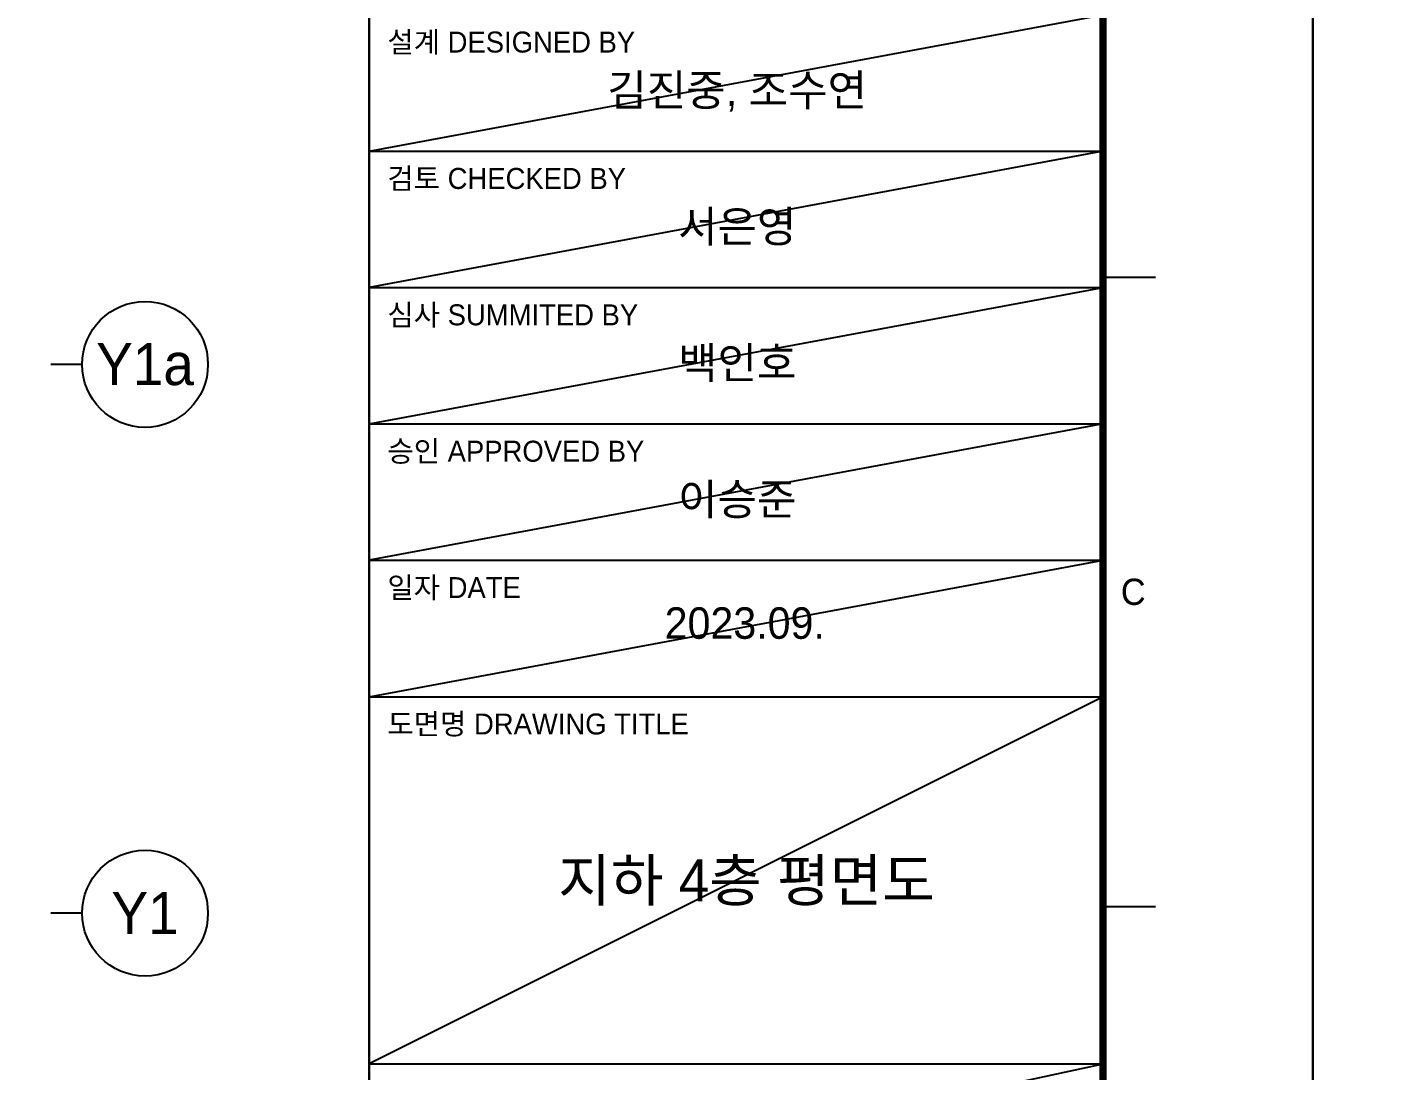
# Model space of a CAD drawing. Header units: millimetres. Extents: x 0 to 1390178, y 0 to 110113.
# Drawn here: x 155739 to 168650, y 10133 to 20083 of the extents above; entities that cross this region are included whole.
import ezdxf
from ezdxf.enums import TextEntityAlignment as Align
from ezdxf.xclip import XClip

# ---------------------------------------------------------------- set-up
doc = ezdxf.new("R2010")
doc.units = ezdxf.units.MM
doc.header["$LTSCALE"] = 100
doc.header["$XCLIPFRAME"] = 0
doc.layers.get('DEFPOINTS').update_dxf_attribs({"color": 145})
for name, color, linetype in [('AA-BORD-TEXT', 3, 'Continuous'), ('DIM', 7, 'Continuous'), ('X - SHEET$0$AA-BORD-FORM', 7, 'Continuous'), ('X - SHEET$0$AA-BORD-TEXT', 3, 'Continuous')]:
    doc.layers.add(name, color=color, linetype=linetype)
doc.layers.add('X - SHEET$0$DEFPOINT', color=165, linetype='Continuous', plot=False)
doc.styles.add('HAUD01', font='Dotum.ttf')
doc.styles.get("Standard").update_dxf_attribs({"font": 'Dotum.ttf'})
doc.styles.add('X - SHEET$0$HAUD01', font='Dotum.ttf')

# ---------------------------------------------------------------- blocks, each defined once
blk = doc.blocks.new('X - SHEET$0$HAUDsheetV')
at = {"layer": 'X - SHEET$0$AA-BORD-FORM', "color": 2}
for p, q in [((751, 577), (751, 17)), ((821, 177), (826, 177)), ((821, 117), (826, 117))]:
    blk.add_line(p, q, dxfattribs=at)
at = {"layer": 'X - SHEET$0$AA-BORD-FORM', "color": 3}
for p, q in [((751, 189), (821, 189)), ((751, 176), (821, 176)), ((751, 163), (821, 163)), ((751, 150), (821, 150)), ((751, 137), (821, 137)), ((751, 102), (821, 102))]:
    blk.add_line(p, q, dxfattribs=at)
at = {"layer": 'X - SHEET$0$AA-BORD-FORM', "color": 1}
blk.add_lwpolyline([(1, 0), (841, 0), (841, 594), (1, 594)], close=True, dxfattribs=at)
at = {"layer": 'X - SHEET$0$AA-BORD-FORM', "color": 2, "const_width": 0.682}
blk.add_lwpolyline([(21, 17), (21, 577), (821, 577), (821, 17)], close=True, dxfattribs=at)
at = {"layer": 'X - SHEET$0$AA-BORD-TEXT', "color": 3, "style": 'X - SHEET$0$HAUD01'}
for s, p in [('설계 DESIGNED BY', (752.75, 198.4)), ('검토 CHECKED BY', (752.75, 185.4)), ('심사 SUMMITED BY', (752.75, 172.4)), ('승인 APPROVED BY', (752.75, 159.4)), ('일자 DATE', (752.75, 146.4)), ('도면명 DRAWING TITLE', (752.75, 133.4))]:
    blk.add_text(s, height=2, rotation=360, dxfattribs=at).set_placement(p)
at = {"layer": 'X - SHEET$0$AA-BORD-TEXT', "color": 7, "style": 'X - SHEET$0$HAUD01'}
blk.add_text('C', height=2.5, dxfattribs=at).set_placement((823.88, 147), align=Align.MIDDLE_CENTER)
at = {"layer": 'X - SHEET$0$AA-BORD-TEXT', "color": 3, "style": 'X - SHEET$0$HAUD01'}
for tag, p in [('PJCode', (786, 567.94)), ('작성자', (786.11, 194.82)), ('검토자', (786.11, 181.82)), ('최종검토자', (786.11, 168.82)), ('승인자', (786.11, 155.82)), ('일자', (786.83, 144.02)), ('개정번호', (812, 65.92))]:
    blk.add_attdef(tag, text='', height=3, dxfattribs=at).set_placement(p, align=Align.MIDDLE_CENTER)
at = {"layer": 'X - SHEET$0$AA-BORD-TEXT', "color": 3, "lineweight": 30, "flags": 104}
blk.add_attdef('PJTitle', text='', height=4, dxfattribs=at).set_placement((787.25, 536.62), align=Align.MIDDLE_CENTER)
blk = doc.blocks.new('X - SHEET')
at = {"layer": 'X - SHEET$0$DEFPOINT'}
for p, q in [((75000, 18900), (82000, 20200)), ((82000, 18900), (75000, 17600)), ((75000, 16300), (82000, 17600)), ((82000, 16300), (75000, 15000)), ((75000, 13700), (82000, 15000)), ((82000, 13700), (75000, 10200)), ((75000, 8700), (82000, 10200))]:
    blk.add_line(p, q, dxfattribs=at)
ref = blk.add_blockref('X - SHEET$0$HAUDsheetV', (-100, 0), dxfattribs=dict(xscale=100, yscale=100, zscale=100))
ref.add_attrib('작성자', '김진중, 조수연', dxfattribs={"layer": 'X - SHEET$0$AA-BORD-TEXT', "color": 3, "height": 300, "style": 'X - SHEET$0$HAUD01'}).set_placement((78511, 19482), align=Align.MIDDLE_CENTER)
ref.add_attrib('검토자', '서은영', dxfattribs={"layer": 'X - SHEET$0$AA-BORD-TEXT', "color": 3, "height": 300, "style": 'X - SHEET$0$HAUD01'}).set_placement((78511, 18182), align=Align.MIDDLE_CENTER)
ref.add_attrib('최종검토자', '백인호', dxfattribs={"layer": 'X - SHEET$0$AA-BORD-TEXT', "color": 3, "height": 300, "style": 'X - SHEET$0$HAUD01'}).set_placement((78511, 16882), align=Align.MIDDLE_CENTER)
ref.add_attrib('승인자', '이승준', dxfattribs={"layer": 'X - SHEET$0$AA-BORD-TEXT', "color": 3, "height": 300, "style": 'X - SHEET$0$HAUD01'}).set_placement((78511, 15582), align=Align.MIDDLE_CENTER)
ref.add_attrib('일자', '2023.09.', dxfattribs={"layer": 'X - SHEET$0$AA-BORD-TEXT', "color": 3, "height": 300, "style": 'X - SHEET$0$HAUD01'}).set_placement((78583, 14402), align=Align.MIDDLE_CENTER)
blk = doc.blocks.new('저층부 치수')
at = {"layer": 'DIM'}
for p, q in [((8874.4, -1579.1), (8574.4, -1579.1)), ((8874.4, -6809.1), (8574.4, -6809.1))]:
    blk.add_line(p, q, dxfattribs=at)
for centre in [(9474.4, -1579.1), (9474.4, -6809.1)]:
    blk.add_circle(centre, 600, dxfattribs=at)
at = {"layer": 'DIM', "style": 'HAUD01'}
for s, p in [('Y1a', (9474.4, -1579.1)), ('Y1', (9474.4, -6809.1))]:
    blk.add_text(s, height=400, dxfattribs=at).set_placement(p, align=Align.MIDDLE)
blk = doc.blocks.new('X - 평면도$0$A$C9949ff83')
at = {"layer": 'DEFPOINTS'}
for points in [[(0, 59400), (84000, 59400), (84000, 0), (0, 0)], [(2000, 1700), (75000, 1700), (75000, 57700), (2000, 57700)]]:
    blk.add_lwpolyline(points, close=True, dxfattribs=at)
blk = doc.blocks.new('X - 평면도', base_point=(-475.4, -286.7))
for p in [(145249.9, 14755.9), (271249.9, 14755.9)]:
    blk.add_blockref('X - 평면도$0$A$C9949ff83', p)

msp = doc.modelspace()

# ---------------------------------------------------------------- block references
ref = msp.add_blockref('X - 평면도', (-61725.3, -15042.6))
XClip(ref).set_block_clipping_path([(145249.9173510048, 14755.9184945784), (229249.9173510048, 74155.9184945785)])

# ---------------------------------------------------------------- next in the draw order: block references
ref = msp.add_blockref('X - 평면도', (-103725.3, -15042.6))
XClip(ref).set_block_clipping_path([(271249.9173510048, 14755.918494578), (355249.9173510048, 74155.918494578)])
msp.add_blockref('저층부 치수', (147389.3, 18446.3))

# ---------------------------------------------------------------- next in the draw order: texts
at = {"layer": 'AA-BORD-TEXT', "style": 'HAUD01'}
msp.add_text('지하 4층 평면도', height=400, dxfattribs=at).set_placement((162600, 11950), align=Align.MIDDLE_CENTER)

# ---------------------------------------------------------------- next in the draw order: block references
for p in [(84000, 0), (168000, 0)]:
    msp.add_blockref('X - SHEET', p)

doc.saveas('drawing.dxf')
